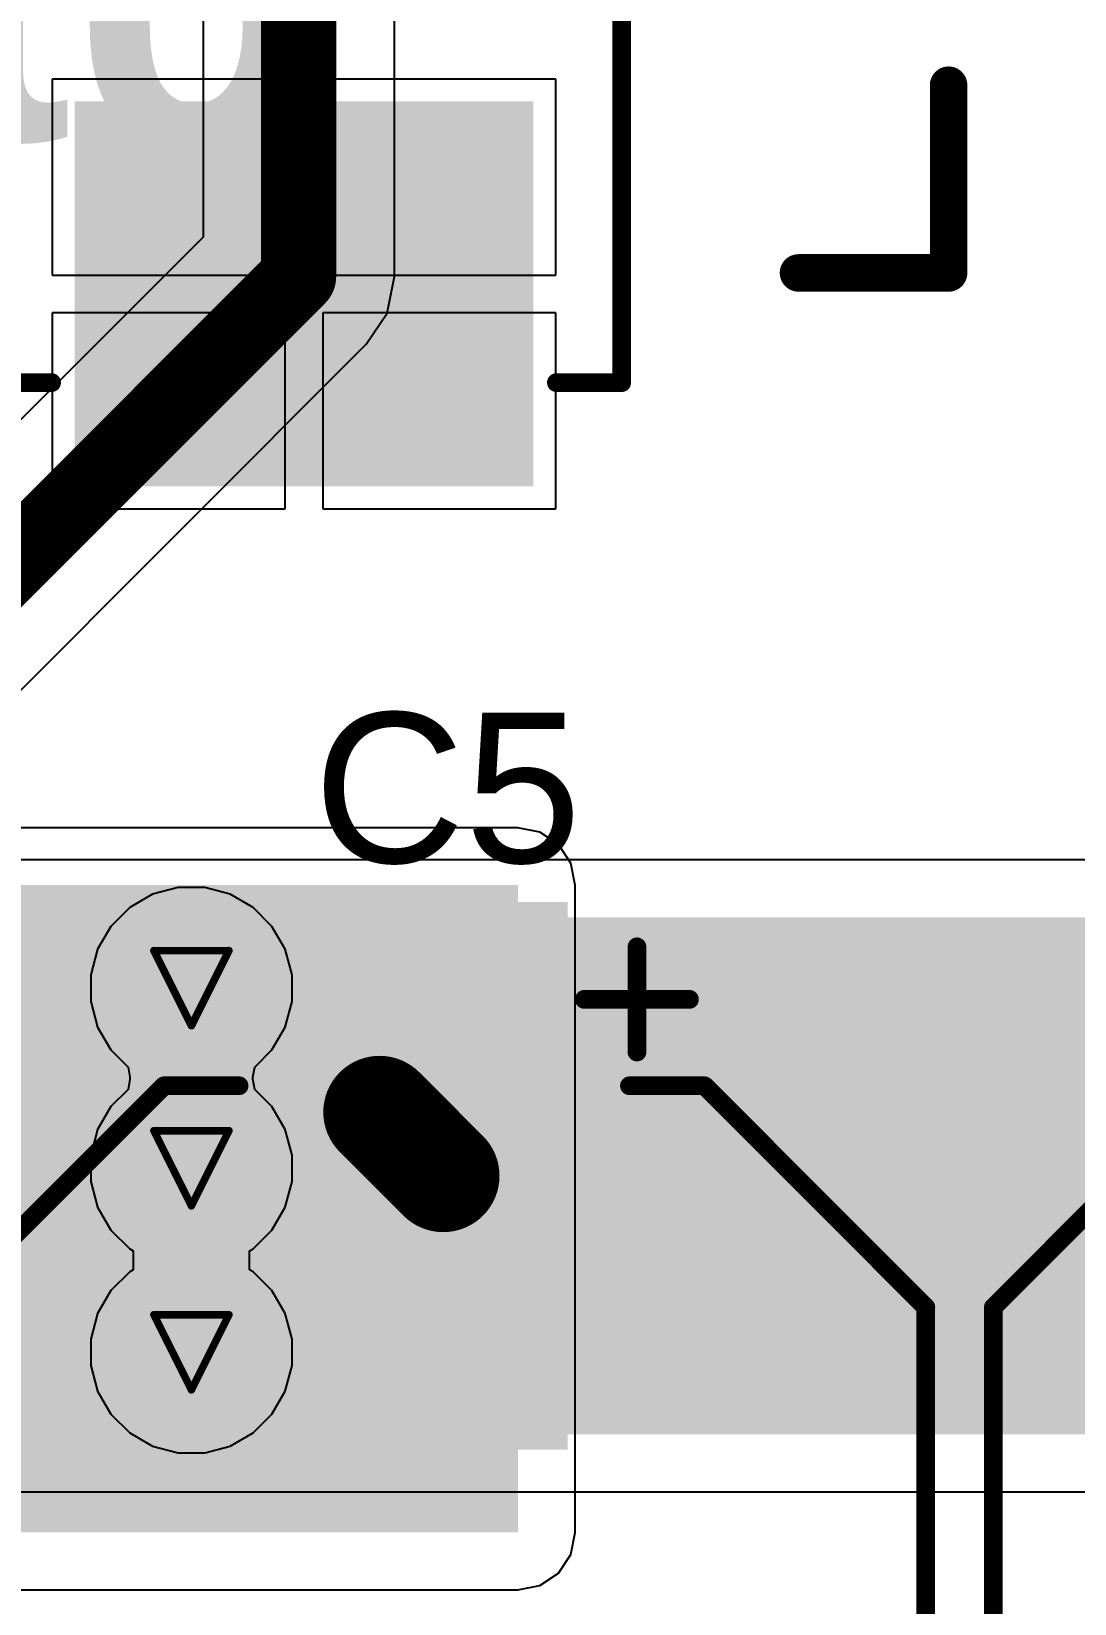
# Model space of a CAD drawing. Header units: inches. Extents: x -21 to 276, y -5 to 220.
# Drawn here: x 35.17 to 42.23, y 13.4 to 24.04 of the extents above; entities that cross this region are included whole.
import ezdxf

# ---------------------------------------------------------------- set-up
doc = ezdxf.new("R2010")
doc.units = ezdxf.units.IN
for name, color, linetype in [('Bottom Layer', 5, 'Continuous'), ('Bottom Overlay', 54, 'Continuous'), ('Bottom Paste', 16, 'Continuous'), ('Bottom Solder', 6, 'Continuous'), ('Drill Drawing', 1, 'Continuous'), ('Ground', 16, 'Continuous'), ('Power + Signal', 76, 'Continuous'), ('Top Layer', 1, 'Continuous'), ('Top Overlay', 2, 'Continuous'), ('Top Paste', 8, 'Continuous'), ('Top Solder', 216, 'Continuous'), ('Via Holes', 16, 'Continuous')]:
    doc.layers.add(name, color=color, linetype=linetype)
doc.styles.add('Arial', font='', dxfattribs={"height": 0.2})
doc.styles.add('Arial_Bold', font='', dxfattribs={"height": 0.2})
doc.styles.get('Arial').set_extended_font_data('Arial')
doc.styles.get('Arial_Bold').set_extended_font_data('Arial', bold=True)

# ---------------------------------------------------------------- blocks, each defined once
blk = doc.blocks.new('C____D_B_15')
at = {"layer": 'Bottom Layer'}
for points in [[(-4.25, 1.45), (-1.85, 1.45), (-1.85, -1.45), (-4.25, -1.45)], [(1.85, 1.45), (4.25, 1.45), (4.25, -1.45), (1.85, -1.45)]]:
    blk.add_hatch(color=5, dxfattribs=at).paths.add_polyline_path(points)
at = {"layer": 'Bottom Paste'}
for points in [[(-4.25, 1.45), (-1.85, 1.45), (-1.85, -1.45), (-4.25, -1.45)], [(1.85, 1.45), (4.25, 1.45), (4.25, -1.45), (1.85, -1.45)]]:
    blk.add_hatch(color=16, dxfattribs=at).paths.add_polyline_path(points)
at = {"layer": 'Bottom Solder'}
for points in [[(-4.352, 1.552), (-1.748, 1.552), (-1.748, -1.552), (-4.352, -1.552)], [(1.748, 1.552), (4.352, 1.552), (4.352, -1.552), (1.748, -1.552)]]:
    blk.add_hatch(color=6, dxfattribs=at).paths.add_polyline_path(points)
at = {"layer": 'Bottom Overlay'}
for points in [[(-3.65, 1.709, 0.127, 0.127, 0), (-3.65, 2.15, 0.127, 0.127, 0)], [(3.65, 2.15, 0.127, 0.127, 0), (-3.65, 2.15, 0.127, 0.127, 0)], [(3.65, 1.709, 0.127, 0.127, 0), (3.65, 2.15, 0.127, 0.127, 0)], [(-4.293, -2.388, 0.127, 0.127, 0), (-4.293, -1.651, 0.127, 0.127, 0)], [(-3.65, -2.15, 0.127, 0.127, 0), (-3.65, -1.709, 0.127, 0.127, 0)], [(3.65, -2.15, 0.127, 0.127, 0), (3.65, -1.709, 0.127, 0.127, 0)], [(-3.861, -2.007, 0.127, 0.127, 0), (-4.699, -2.007, 0.127, 0.127, 0)], [(3.65, -2.15, 0.127, 0.127, 0), (-3.65, -2.15, 0.127, 0.127, 0)]]:
    blk.add_lwpolyline(points, format="xyseb", dxfattribs=at)
for points in [[(-3.682, 2.15, 0.0635, 0.0635, 1), (-3.618, 2.15, 0.0635, 0.0635, 1)], [(-3.682, 2.15, 0.0635, 0.0635, 1), (-3.618, 2.15, 0.0635, 0.0635, 1)], [(3.618, 2.15, 0.0635, 0.0635, 1), (3.682, 2.15, 0.0635, 0.0635, 1)], [(3.618, 2.15, 0.0635, 0.0635, 1), (3.682, 2.15, 0.0635, 0.0635, 1)], [(-3.682, 1.709, 0.0635, 0.0635, 1), (-3.618, 1.709, 0.0635, 0.0635, 1)], [(3.618, 1.709, 0.0635, 0.0635, 1), (3.682, 1.709, 0.0635, 0.0635, 1)], [(-4.324, -1.651, 0.0635, 0.0635, 1), (-4.261, -1.651, 0.0635, 0.0635, 1)], [(-3.682, -1.709, 0.0635, 0.0635, 1), (-3.618, -1.709, 0.0635, 0.0635, 1)], [(3.618, -1.709, 0.0635, 0.0635, 1), (3.682, -1.709, 0.0635, 0.0635, 1)], [(-4.731, -2.007, 0.0635, 0.0635, 1), (-4.667, -2.007, 0.0635, 0.0635, 1)], [(-3.893, -2.007, 0.0635, 0.0635, 1), (-3.829, -2.007, 0.0635, 0.0635, 1)], [(-3.682, -2.15, 0.0635, 0.0635, 1), (-3.618, -2.15, 0.0635, 0.0635, 1)], [(-3.682, -2.15, 0.0635, 0.0635, 1), (-3.618, -2.15, 0.0635, 0.0635, 1)], [(3.618, -2.15, 0.0635, 0.0635, 1), (3.682, -2.15, 0.0635, 0.0635, 1)], [(3.618, -2.15, 0.0635, 0.0635, 1), (3.682, -2.15, 0.0635, 0.0635, 1)], [(-4.324, -2.388, 0.0635, 0.0635, 1), (-4.261, -2.388, 0.0635, 0.0635, 1)]]:
    blk.add_lwpolyline(points, format="xyseb", close=True, dxfattribs=at)
blk = doc.blocks.new('RVT1H680M0607_215')
at = {"layer": 'Top Layer'}
for points in [[(-4.45, 0.8), (-0.95, 0.8), (-0.95, -0.8), (-4.45, -0.8)], [(0.95, 0.8), (4.45, 0.8), (4.45, -0.8), (0.95, -0.8)]]:
    blk.add_hatch(color=1, dxfattribs=at).paths.add_polyline_path(points)
at = {"layer": 'Top Paste'}
for points in [[(-4.45, 0.8), (-0.95, 0.8), (-0.95, -0.8), (-4.45, -0.8)], [(0.95, 0.8), (4.45, 0.8), (4.45, -0.8), (0.95, -0.8)]]:
    blk.add_hatch(color=8, dxfattribs=at).paths.add_polyline_path(points)
at = {"layer": 'Top Solder'}
for points in [[(-4.552, 0.902), (-0.848, 0.902), (-0.848, -0.902), (-4.552, -0.902)], [(0.848, 0.902), (4.552, 0.902), (4.552, -0.902), (0.848, -0.902)]]:
    blk.add_hatch(color=216, dxfattribs=at).paths.add_polyline_path(points)
at = {"layer": 'Top Overlay'}
for points in [[(-3.31, 1.829, 0.127, 0.127, 0), (-1.811, 3.327, 0.127, 0.127, 0)], [(3.345, 3.327, 0.127, 0.127, 0), (-1.811, 3.327, 0.127, 0.127, 0)], [(3.345, 1.168, 0.127, 0.127, 0), (3.345, 3.327, 0.127, 0.127, 0)], [(-3.31, 1.321, 0.127, 0.127, 0), (-3.31, 1.829, 0.127, 0.127, 0)], [(-3.894, 1.016, 0.127, 0.127, 0), (-3.894, 1.727, 0.127, 0.127, 0)], [(-3.538, 1.372, 0.127, 0.127, 0), (-4.249, 1.372, 0.127, 0.127, 0)], [(3.345, -3.327, 0.127, 0.127, 0), (3.345, -1.168, 0.127, 0.127, 0)], [(-3.31, -1.829, 0.127, 0.127, 0), (-3.31, -1.321, 0.127, 0.127, 0)], [(-1.811, -3.327, 0.127, 0.127, 0), (-3.31, -1.829, 0.127, 0.127, 0)], [(3.345, -3.327, 0.127, 0.127, 0), (-1.811, -3.327, 0.127, 0.127, 0)]]:
    blk.add_lwpolyline(points, format="xyseb", dxfattribs=at)
for points in [[(-1.843, 3.327, 0.0635, 0.0635, 1), (-1.779, 3.327, 0.0635, 0.0635, 1)], [(-1.843, 3.327, 0.0635, 0.0635, 1), (-1.779, 3.327, 0.0635, 0.0635, 1)], [(3.313, 3.327, 0.0635, 0.0635, 1), (3.377, 3.327, 0.0635, 0.0635, 1)], [(3.313, 3.327, 0.0635, 0.0635, 1), (3.377, 3.327, 0.0635, 0.0635, 1)], [(-3.341, 1.829, 0.0635, 0.0635, 1), (-3.278, 1.829, 0.0635, 0.0635, 1)], [(-3.341, 1.829, 0.0635, 0.0635, 1), (-3.278, 1.829, 0.0635, 0.0635, 1)], [(-3.926, 1.727, 0.0635, 0.0635, 1), (-3.862, 1.727, 0.0635, 0.0635, 1)], [(-4.281, 1.372, 0.0635, 0.0635, 1), (-4.218, 1.372, 0.0635, 0.0635, 1)], [(-3.57, 1.372, 0.0635, 0.0635, 1), (-3.506, 1.372, 0.0635, 0.0635, 1)], [(-3.341, 1.321, 0.0635, 0.0635, 1), (-3.278, 1.321, 0.0635, 0.0635, 1)], [(3.313, 1.168, 0.0635, 0.0635, 1), (3.377, 1.168, 0.0635, 0.0635, 1)], [(-3.926, 1.016, 0.0635, 0.0635, 1), (-3.862, 1.016, 0.0635, 0.0635, 1)], [(3.313, -1.168, 0.0635, 0.0635, 1), (3.377, -1.168, 0.0635, 0.0635, 1)], [(-3.341, -1.321, 0.0635, 0.0635, 1), (-3.278, -1.321, 0.0635, 0.0635, 1)], [(-3.341, -1.829, 0.0635, 0.0635, 1), (-3.278, -1.829, 0.0635, 0.0635, 1)], [(-3.341, -1.829, 0.0635, 0.0635, 1), (-3.278, -1.829, 0.0635, 0.0635, 1)], [(-1.843, -3.327, 0.0635, 0.0635, 1), (-1.779, -3.327, 0.0635, 0.0635, 1)], [(-1.843, -3.327, 0.0635, 0.0635, 1), (-1.779, -3.327, 0.0635, 0.0635, 1)], [(3.313, -3.327, 0.0635, 0.0635, 1), (3.377, -3.327, 0.0635, 0.0635, 1)], [(3.313, -3.327, 0.0635, 0.0635, 1), (3.377, -3.327, 0.0635, 0.0635, 1)]]:
    blk.add_lwpolyline(points, format="xyseb", close=True, dxfattribs=at)
blk = doc.blocks.new('RVT1H680M0607_216')
at = {"layer": 'Top Layer'}
for points in [[(-4.45, 0.8), (-0.95, 0.8), (-0.95, -0.8), (-4.45, -0.8)], [(0.95, 0.8), (4.45, 0.8), (4.45, -0.8), (0.95, -0.8)]]:
    blk.add_hatch(color=1, dxfattribs=at).paths.add_polyline_path(points)
at = {"layer": 'Top Paste'}
for points in [[(-4.45, 0.8), (-0.95, 0.8), (-0.95, -0.8), (-4.45, -0.8)], [(0.95, 0.8), (4.45, 0.8), (4.45, -0.8), (0.95, -0.8)]]:
    blk.add_hatch(color=8, dxfattribs=at).paths.add_polyline_path(points)
at = {"layer": 'Top Solder'}
for points in [[(-4.552, 0.902), (-0.848, 0.902), (-0.848, -0.902), (-4.552, -0.902)], [(0.848, 0.902), (4.552, 0.902), (4.552, -0.902), (0.848, -0.902)]]:
    blk.add_hatch(color=216, dxfattribs=at).paths.add_polyline_path(points)
at = {"layer": 'Top Overlay'}
for points in [[(-3.31, 1.829, 0.127, 0.127, 0), (-1.811, 3.327, 0.127, 0.127, 0)], [(3.345, 3.327, 0.127, 0.127, 0), (-1.811, 3.327, 0.127, 0.127, 0)], [(3.345, 1.168, 0.127, 0.127, 0), (3.345, 3.327, 0.127, 0.127, 0)], [(-3.31, 1.321, 0.127, 0.127, 0), (-3.31, 1.829, 0.127, 0.127, 0)], [(-3.894, 1.016, 0.127, 0.127, 0), (-3.894, 1.727, 0.127, 0.127, 0)], [(-3.538, 1.372, 0.127, 0.127, 0), (-4.249, 1.372, 0.127, 0.127, 0)], [(3.345, -3.327, 0.127, 0.127, 0), (3.345, -1.168, 0.127, 0.127, 0)], [(-3.31, -1.829, 0.127, 0.127, 0), (-3.31, -1.321, 0.127, 0.127, 0)], [(-1.811, -3.327, 0.127, 0.127, 0), (-3.31, -1.829, 0.127, 0.127, 0)], [(3.345, -3.327, 0.127, 0.127, 0), (-1.811, -3.327, 0.127, 0.127, 0)]]:
    blk.add_lwpolyline(points, format="xyseb", dxfattribs=at)
for points in [[(-1.843, 3.327, 0.0635, 0.0635, 1), (-1.779, 3.327, 0.0635, 0.0635, 1)], [(-1.843, 3.327, 0.0635, 0.0635, 1), (-1.779, 3.327, 0.0635, 0.0635, 1)], [(3.313, 3.327, 0.0635, 0.0635, 1), (3.377, 3.327, 0.0635, 0.0635, 1)], [(3.313, 3.327, 0.0635, 0.0635, 1), (3.377, 3.327, 0.0635, 0.0635, 1)], [(-3.341, 1.829, 0.0635, 0.0635, 1), (-3.278, 1.829, 0.0635, 0.0635, 1)], [(-3.341, 1.829, 0.0635, 0.0635, 1), (-3.278, 1.829, 0.0635, 0.0635, 1)], [(-3.926, 1.727, 0.0635, 0.0635, 1), (-3.862, 1.727, 0.0635, 0.0635, 1)], [(-4.281, 1.372, 0.0635, 0.0635, 1), (-4.218, 1.372, 0.0635, 0.0635, 1)], [(-3.57, 1.372, 0.0635, 0.0635, 1), (-3.506, 1.372, 0.0635, 0.0635, 1)], [(-3.341, 1.321, 0.0635, 0.0635, 1), (-3.278, 1.321, 0.0635, 0.0635, 1)], [(3.313, 1.168, 0.0635, 0.0635, 1), (3.377, 1.168, 0.0635, 0.0635, 1)], [(-3.926, 1.016, 0.0635, 0.0635, 1), (-3.862, 1.016, 0.0635, 0.0635, 1)], [(3.313, -1.168, 0.0635, 0.0635, 1), (3.377, -1.168, 0.0635, 0.0635, 1)], [(-3.341, -1.321, 0.0635, 0.0635, 1), (-3.278, -1.321, 0.0635, 0.0635, 1)], [(-3.341, -1.829, 0.0635, 0.0635, 1), (-3.278, -1.829, 0.0635, 0.0635, 1)], [(-3.341, -1.829, 0.0635, 0.0635, 1), (-3.278, -1.829, 0.0635, 0.0635, 1)], [(-1.843, -3.327, 0.0635, 0.0635, 1), (-1.779, -3.327, 0.0635, 0.0635, 1)], [(-1.843, -3.327, 0.0635, 0.0635, 1), (-1.779, -3.327, 0.0635, 0.0635, 1)], [(3.313, -3.327, 0.0635, 0.0635, 1), (3.377, -3.327, 0.0635, 0.0635, 1)], [(3.313, -3.327, 0.0635, 0.0635, 1), (3.377, -3.327, 0.0635, 0.0635, 1)]]:
    blk.add_lwpolyline(points, format="xyseb", close=True, dxfattribs=at)

msp = doc.modelspace()

# ---------------------------------------------------------------- hatches: boundary and pattern name
at = {"layer": 'Bottom Layer'}
msp.add_hatch(color=5, dxfattribs=at).paths.add_polyline_path([(24.42, 13.883), (38.466, 13.883), (38.466, 18.263), (24.42, 18.263)])
h = msp.add_hatch(color=5, dxfattribs=at)
edge = h.paths.add_edge_path()
edge.add_arc((36.256, 17.566), 0.3, 0, 360)
h = msp.add_hatch(color=5, dxfattribs=at)
edge = h.paths.add_edge_path()
edge.add_arc((36.256, 16.347), 0.3, 0, 360)
h = msp.add_hatch(color=5, dxfattribs=at)
edge = h.paths.add_edge_path()
edge.add_arc((36.256, 15.102), 0.3, 0, 360)
at = {"layer": 'Bottom Solder'}
h = msp.add_hatch(color=6, dxfattribs=at)
edge = h.paths.add_edge_path()
edge.add_arc((36.256, 17.566), 0.402, 0, 360)
h = msp.add_hatch(color=6, dxfattribs=at)
edge = h.paths.add_edge_path()
edge.add_arc((36.256, 16.347), 0.402, 0, 360)
h = msp.add_hatch(color=6, dxfattribs=at)
edge = h.paths.add_edge_path()
edge.add_arc((36.256, 15.102), 0.402, 0, 360)
at = {"layer": 'Ground'}
h = msp.add_hatch(color=16, dxfattribs=at)
edge = h.paths.add_edge_path()
edge.add_arc((36.256, 17.566), 0.3, 0, 360)
h = msp.add_hatch(color=16, dxfattribs=at)
edge = h.paths.add_edge_path()
edge.add_arc((36.256, 16.347), 0.3, 0, 360)
h = msp.add_hatch(color=16, dxfattribs=at)
edge = h.paths.add_edge_path()
edge.add_arc((36.256, 15.102), 0.3, 0, 360)
at = {"layer": 'Power + Signal'}
h = msp.add_hatch(color=76, dxfattribs=at)
edge = h.paths.add_edge_path()
edge.add_arc((36.256, 17.566), 0.3, 0, 360)
h = msp.add_hatch(color=76, dxfattribs=at)
edge = h.paths.add_edge_path()
edge.add_arc((36.256, 16.347), 0.3, 0, 360)
h = msp.add_hatch(color=76, dxfattribs=at)
edge = h.paths.add_edge_path()
edge.add_arc((36.256, 15.102), 0.3, 0, 360)
at = {"layer": 'Top Layer'}
msp.add_hatch(color=1, dxfattribs=at).paths.add_polyline_path([(30.239, 14.546), (45.812, 14.546), (45.812, 18.046), (30.239, 18.046)])
h = msp.add_hatch(color=1, dxfattribs=at)
edge = h.paths.add_edge_path()
edge.add_arc((36.256, 17.566), 0.3, 0, 360)
h = msp.add_hatch(color=1, dxfattribs=at)
edge = h.paths.add_edge_path()
edge.add_arc((36.256, 16.347), 0.3, 0, 360)
h = msp.add_hatch(color=1, dxfattribs=at)
edge = h.paths.add_edge_path()
edge.add_arc((36.256, 15.102), 0.3, 0, 360)
at = {"layer": 'Top Solder'}
h = msp.add_hatch(color=216, dxfattribs=at)
edge = h.paths.add_edge_path()
edge.add_arc((36.256, 17.566), 0.402, 0, 360)
h = msp.add_hatch(color=216, dxfattribs=at)
edge = h.paths.add_edge_path()
edge.add_arc((36.256, 16.347), 0.402, 0, 360)
h = msp.add_hatch(color=216, dxfattribs=at)
edge = h.paths.add_edge_path()
edge.add_arc((36.256, 15.102), 0.402, 0, 360)
at = {"layer": 'Via Holes'}
h = msp.add_hatch(color=7, dxfattribs=at)
edge = h.paths.add_edge_path()
edge.add_arc((36.256, 17.566), 0.15, 0, 360)
h = msp.add_hatch(color=7, dxfattribs=at)
edge = h.paths.add_edge_path()
edge.add_arc((36.256, 16.347), 0.15, 0, 360)
h = msp.add_hatch(color=7, dxfattribs=at)
edge = h.paths.add_edge_path()
edge.add_arc((36.256, 15.102), 0.15, 0, 360)

# ---------------------------------------------------------------- linework, layer by layer
at = {"layer": 'Bottom Layer'}
for p, q in [((36.891, 23.717), (35.314, 23.717)), ((35.314, 23.717), (35.314, 22.39)), ((36.891, 22.39), (36.891, 23.717)), ((38.722, 23.717), (37.145, 23.717)), ((37.145, 23.717), (37.145, 22.39)), ((38.722, 22.39), (38.722, 23.717)), ((35.314, 22.39), (36.891, 22.39)), ((37.145, 22.39), (38.722, 22.39)), ((36.891, 22.136), (35.314, 22.136)), ((35.314, 22.136), (35.314, 20.809)), ((36.891, 20.809), (36.891, 22.136)), ((38.722, 22.136), (37.145, 22.136)), ((37.145, 22.136), (37.145, 20.809)), ((38.722, 20.809), (38.722, 22.136)), ((35.314, 20.809), (36.891, 20.809)), ((37.145, 20.809), (38.722, 20.809)), ((38.466, 18.651), (27.337, 18.651)), ((38.614, 18.621), (38.466, 18.651)), ((38.74, 18.537), (38.614, 18.621)), ((38.825, 18.411), (38.74, 18.537)), ((38.854, 18.263), (38.825, 18.411)), ((38.854, 13.883), (38.854, 18.263)), ((38.825, 13.734), (38.854, 13.883)), ((38.74, 13.608), (38.825, 13.734)), ((38.466, 13.495), (38.614, 13.524)), ((38.614, 13.524), (38.74, 13.608)), ((26.713, 13.495), (38.466, 13.495))]:
    msp.add_line(p, q, dxfattribs=at)
at = {"layer": 'Drill Drawing'}
for points in [[(36.002, 17.82, 0.0508, 0.0508, 0), (36.51, 17.82, 0.0508, 0.0508, 0)], [(36.002, 17.82, 0.0508, 0.0508, 0), (36.256, 17.312, 0.0508, 0.0508, 0)], [(36.256, 17.312, 0.0508, 0.0508, 0), (36.51, 17.82, 0.0508, 0.0508, 0)], [(36.002, 16.601, 0.0508, 0.0508, 0), (36.51, 16.601, 0.0508, 0.0508, 0)], [(36.002, 16.601, 0.0508, 0.0508, 0), (36.256, 16.093, 0.0508, 0.0508, 0)], [(36.256, 16.093, 0.0508, 0.0508, 0), (36.51, 16.601, 0.0508, 0.0508, 0)], [(36.002, 15.356, 0.0508, 0.0508, 0), (36.51, 15.356, 0.0508, 0.0508, 0)], [(36.002, 15.356, 0.0508, 0.0508, 0), (36.256, 14.848, 0.0508, 0.0508, 0)], [(36.256, 14.848, 0.0508, 0.0508, 0), (36.51, 15.356, 0.0508, 0.0508, 0)]]:
    msp.add_lwpolyline(points, format="xyseb", dxfattribs=at)
for points in [[(35.989, 17.82, 0.0254, 0.0254, 1), (36.015, 17.82, 0.0254, 0.0254, 1)], [(35.989, 17.82, 0.0254, 0.0254, 1), (36.015, 17.82, 0.0254, 0.0254, 1)], [(36.497, 17.82, 0.0254, 0.0254, 1), (36.523, 17.82, 0.0254, 0.0254, 1)], [(36.497, 17.82, 0.0254, 0.0254, 1), (36.523, 17.82, 0.0254, 0.0254, 1)], [(36.243, 17.312, 0.0254, 0.0254, 1), (36.269, 17.312, 0.0254, 0.0254, 1)], [(36.243, 17.312, 0.0254, 0.0254, 1), (36.269, 17.312, 0.0254, 0.0254, 1)], [(35.989, 16.601, 0.0254, 0.0254, 1), (36.015, 16.601, 0.0254, 0.0254, 1)], [(35.989, 16.601, 0.0254, 0.0254, 1), (36.015, 16.601, 0.0254, 0.0254, 1)], [(36.497, 16.601, 0.0254, 0.0254, 1), (36.523, 16.601, 0.0254, 0.0254, 1)], [(36.497, 16.601, 0.0254, 0.0254, 1), (36.523, 16.601, 0.0254, 0.0254, 1)], [(36.243, 16.093, 0.0254, 0.0254, 1), (36.269, 16.093, 0.0254, 0.0254, 1)], [(36.243, 16.093, 0.0254, 0.0254, 1), (36.269, 16.093, 0.0254, 0.0254, 1)], [(35.989, 15.356, 0.0254, 0.0254, 1), (36.015, 15.356, 0.0254, 0.0254, 1)], [(35.989, 15.356, 0.0254, 0.0254, 1), (36.015, 15.356, 0.0254, 0.0254, 1)], [(36.497, 15.356, 0.0254, 0.0254, 1), (36.523, 15.356, 0.0254, 0.0254, 1)], [(36.497, 15.356, 0.0254, 0.0254, 1), (36.523, 15.356, 0.0254, 0.0254, 1)], [(36.243, 14.848, 0.0254, 0.0254, 1), (36.269, 14.848, 0.0254, 0.0254, 1)], [(36.243, 14.848, 0.0254, 0.0254, 1), (36.269, 14.848, 0.0254, 0.0254, 1)]]:
    msp.add_lwpolyline(points, format="xyseb", close=True, dxfattribs=at)
at = {"layer": 'Ground'}
for p, q in [((36.335, 53.1), (36.335, 22.648)), ((37.63, 22.38), (37.63, 53.1)), ((36.335, 22.648), (33.765, 20.078)), ((37.581, 22.132), (37.63, 22.38)), ((37.44, 21.922), (37.581, 22.132)), ((34.491, 18.973), (37.44, 21.922)), ((35.993, 18.201), (35.838, 18.111)), ((36.166, 18.247), (35.993, 18.201)), ((36.346, 18.247), (36.166, 18.247)), ((36.519, 18.201), (36.346, 18.247)), ((36.674, 18.111), (36.519, 18.201)), ((35.838, 18.111), (35.711, 17.984)), ((36.801, 17.984), (36.674, 18.111)), ((35.711, 17.984), (35.621, 17.829)), ((36.891, 17.829), (36.801, 17.984)), ((35.621, 17.829), (35.575, 17.656)), ((36.937, 17.656), (36.891, 17.829)), ((35.575, 17.656), (35.575, 17.476)), ((36.937, 17.476), (36.937, 17.656)), ((35.575, 17.476), (35.621, 17.303)), ((36.891, 17.303), (36.937, 17.476)), ((35.621, 17.303), (35.711, 17.148)), ((36.801, 17.148), (36.891, 17.303)), ((35.711, 17.148), (35.827, 17.032)), ((36.685, 17.032), (36.801, 17.148)), ((35.827, 17.032), (35.84, 16.964)), ((36.672, 16.964), (36.685, 17.032)), ((35.84, 16.949), (35.827, 16.881)), ((35.84, 16.964), (35.84, 16.949)), ((36.672, 16.949), (36.672, 16.964)), ((36.685, 16.881), (36.672, 16.949)), ((35.827, 16.881), (35.711, 16.765)), ((36.801, 16.765), (36.685, 16.881)), ((35.711, 16.765), (35.621, 16.61)), ((36.891, 16.61), (36.801, 16.765)), ((35.621, 16.61), (35.575, 16.436)), ((36.937, 16.436), (36.891, 16.61)), ((35.575, 16.436), (35.575, 16.257)), ((36.937, 16.257), (36.937, 16.436)), ((35.575, 16.257), (35.621, 16.084)), ((36.891, 16.084), (36.937, 16.257)), ((35.621, 16.084), (35.711, 15.929)), ((36.801, 15.929), (36.891, 16.084)), ((35.711, 15.929), (35.838, 15.802)), ((36.674, 15.802), (36.801, 15.929)), ((35.838, 15.802), (35.862, 15.788)), ((35.862, 15.788), (35.862, 15.661)), ((36.65, 15.788), (36.674, 15.802)), ((36.65, 15.661), (36.65, 15.788)), ((35.838, 15.647), (35.711, 15.52)), ((35.862, 15.661), (35.838, 15.647)), ((36.674, 15.647), (36.65, 15.661)), ((36.801, 15.52), (36.674, 15.647)), ((35.711, 15.52), (35.621, 15.365)), ((36.891, 15.365), (36.801, 15.52)), ((35.621, 15.365), (35.575, 15.192)), ((36.937, 15.192), (36.891, 15.365)), ((35.575, 15.192), (35.575, 15.013)), ((36.937, 15.013), (36.937, 15.192)), ((35.575, 15.013), (35.621, 14.839)), ((36.891, 14.839), (36.937, 15.013)), ((35.621, 14.839), (35.711, 14.684)), ((36.801, 14.684), (36.891, 14.839)), ((35.711, 14.684), (35.838, 14.557)), ((36.674, 14.557), (36.801, 14.684)), ((35.838, 14.557), (35.993, 14.468)), ((35.993, 14.468), (36.166, 14.421)), ((36.346, 14.421), (36.519, 14.468)), ((36.519, 14.468), (36.674, 14.557)), ((36.166, 14.421), (36.346, 14.421))]:
    msp.add_line(p, q, dxfattribs=at)
for points in [[(36.982, 22.38, 0.508, 0.508, 0), (36.982, 53.315, 0.508, 0.508, 0)], [(34.034, 19.431, 0.508, 0.508, 0), (36.982, 22.38, 0.508, 0.508, 0)]]:
    msp.add_lwpolyline(points, format="xyseb", dxfattribs=at)
msp.add_lwpolyline([(36.855, 22.38, 0.254, 0.254, 1), (37.109, 22.38, 0.254, 0.254, 1)], format="xyseb", close=True, dxfattribs=at)
msp.add_lwpolyline([(36.855, 22.38, 0.254, 0.254, 1), (37.109, 22.38, 0.254, 0.254, 1)], format="xyseb", close=True, dxfattribs=at)
at = {"layer": 'Power + Signal'}
for p, q in [((35.993, 18.201), (35.838, 18.111)), ((36.166, 18.247), (35.993, 18.201)), ((36.346, 18.247), (36.166, 18.247)), ((36.519, 18.201), (36.346, 18.247)), ((36.674, 18.111), (36.519, 18.201)), ((35.838, 18.111), (35.711, 17.984)), ((36.801, 17.984), (36.674, 18.111)), ((35.711, 17.984), (35.621, 17.829)), ((36.891, 17.829), (36.801, 17.984)), ((35.621, 17.829), (35.575, 17.656)), ((36.937, 17.656), (36.891, 17.829)), ((35.575, 17.656), (35.575, 17.476)), ((36.937, 17.476), (36.937, 17.656)), ((35.575, 17.476), (35.621, 17.303)), ((36.891, 17.303), (36.937, 17.476)), ((35.621, 17.303), (35.711, 17.148)), ((36.801, 17.148), (36.891, 17.303)), ((35.711, 17.148), (35.827, 17.032)), ((36.685, 17.032), (36.801, 17.148)), ((35.827, 17.032), (35.84, 16.964)), ((36.672, 16.964), (36.685, 17.032)), ((35.84, 16.949), (35.827, 16.881)), ((35.84, 16.964), (35.84, 16.949)), ((36.672, 16.949), (36.672, 16.964)), ((36.685, 16.881), (36.672, 16.949)), ((35.827, 16.881), (35.711, 16.765)), ((36.801, 16.765), (36.685, 16.881)), ((35.711, 16.765), (35.621, 16.61)), ((36.891, 16.61), (36.801, 16.765)), ((35.621, 16.61), (35.575, 16.436)), ((36.937, 16.436), (36.891, 16.61)), ((35.575, 16.436), (35.575, 16.257)), ((36.937, 16.257), (36.937, 16.436)), ((35.575, 16.257), (35.621, 16.084)), ((36.891, 16.084), (36.937, 16.257)), ((35.621, 16.084), (35.711, 15.929)), ((36.801, 15.929), (36.891, 16.084)), ((35.711, 15.929), (35.838, 15.802)), ((36.674, 15.802), (36.801, 15.929)), ((35.838, 15.802), (35.862, 15.788)), ((35.862, 15.788), (35.862, 15.661)), ((36.65, 15.788), (36.674, 15.802)), ((36.65, 15.661), (36.65, 15.788)), ((35.838, 15.647), (35.711, 15.52)), ((35.862, 15.661), (35.838, 15.647)), ((36.674, 15.647), (36.65, 15.661)), ((36.801, 15.52), (36.674, 15.647)), ((35.711, 15.52), (35.621, 15.365)), ((36.891, 15.365), (36.801, 15.52)), ((35.621, 15.365), (35.575, 15.192)), ((36.937, 15.192), (36.891, 15.365)), ((35.575, 15.192), (35.575, 15.013)), ((36.937, 15.013), (36.937, 15.192)), ((35.575, 15.013), (35.621, 14.839)), ((36.891, 14.839), (36.937, 15.013)), ((35.621, 14.839), (35.711, 14.684)), ((36.801, 14.684), (36.891, 14.839)), ((35.711, 14.684), (35.838, 14.557)), ((36.674, 14.557), (36.801, 14.684)), ((35.838, 14.557), (35.993, 14.468)), ((35.993, 14.468), (36.166, 14.421)), ((36.346, 14.421), (36.519, 14.468)), ((36.519, 14.468), (36.674, 14.557)), ((36.166, 14.421), (36.346, 14.421))]:
    msp.add_line(p, q, dxfattribs=at)
at = {"layer": 'Top Layer'}
for p, q in [((45.812, 18.434), (30.653, 18.434)), ((30.239, 14.158), (45.812, 14.158))]:
    msp.add_line(p, q, dxfattribs=at)
msp.add_lwpolyline([(37.53, 16.727, 0.762, 0.762, 0), (37.96, 16.296, 0.762, 0.762, 0)], format="xyseb", dxfattribs=at)
for points in [[(37.339, 16.727, 0.381, 0.381, 1), (37.72, 16.727, 0.381, 0.381, 1)], [(37.77, 16.296, 0.381, 0.381, 1), (38.151, 16.296, 0.381, 0.381, 1)]]:
    msp.add_lwpolyline(points, format="xyseb", close=True, dxfattribs=at)
at = {"layer": 'Top Overlay'}
for points in [[(41.382, 22.405, 0.254, 0.254, 0), (41.382, 23.675, 0.254, 0.254, 0)], [(40.366, 22.405, 0.254, 0.254, 0), (41.382, 22.405, 0.254, 0.254, 0)]]:
    msp.add_lwpolyline(points, format="xyseb", dxfattribs=at)
for points in [[(41.318, 23.675, 0.127, 0.127, 1), (41.445, 23.675, 0.127, 0.127, 1)], [(40.302, 22.405, 0.127, 0.127, 1), (40.429, 22.405, 0.127, 0.127, 1)], [(41.318, 22.405, 0.127, 0.127, 1), (41.445, 22.405, 0.127, 0.127, 1)], [(41.318, 22.405, 0.127, 0.127, 1), (41.445, 22.405, 0.127, 0.127, 1)]]:
    msp.add_lwpolyline(points, format="xyseb", close=True, dxfattribs=at)

# ---------------------------------------------------------------- block references
at = {"rotation": 270}
for name, p in [('C____D_B_15', (37.018, 25.313)), ('RVT1H680M0607_216', (37.9, 13.596)), ('RVT1H680M0607_215', (45.012, 13.596))]:
    msp.add_blockref(name, p, dxfattribs=at)

# ---------------------------------------------------------------- texts
at = {"layer": 'Top Overlay', "style": 'Arial_Bold'}
msp.add_text('Services Ltd', height=2.032, rotation=360, dxfattribs=at).set_placement((20.305, 23.304))
at = {"layer": 'Top Overlay', "style": 'Arial'}
msp.add_text('C5', height=1.016, dxfattribs=at).set_placement((37.082, 18.414))

doc.saveas('drawing.dxf')
